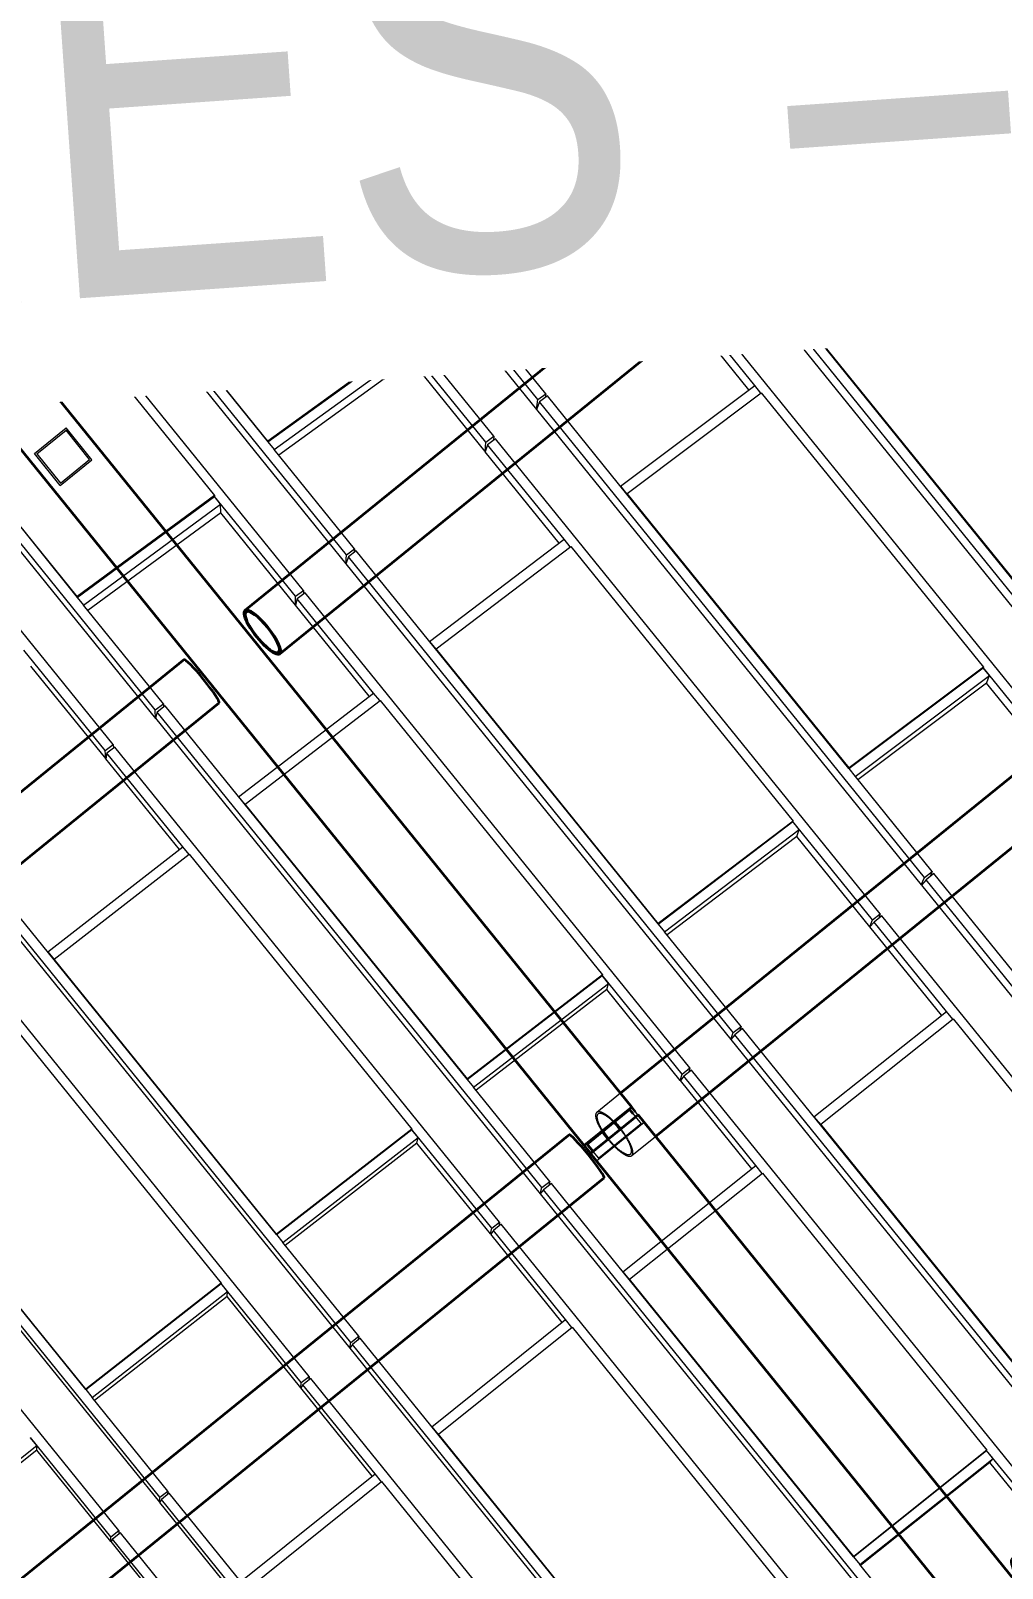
# Model space of a CAD drawing. Header units: millimetres. Extents: x 834681283 to 835686922, y 817551134 to 819407044.
# Drawn here: x 835578188 to 835582955, y 818167118 to 818174660 of the extents above; entities that cross this region are included whole.
import ezdxf

# ---------------------------------------------------------------- set-up
doc = ezdxf.new("R2010")
doc.units = ezdxf.units.MM
doc.header["$LTSCALE"] = 1200
doc.header["$MEASUREMENT"] = 0
for name, pattern in [('P01-MAGP-P-RF$0$P01_MS_01_N1-FloorPlan-PART2OFUPPERROOFSETTINGOUT$0$BH DASHED2', [3, 2, -1]), ('P01-MAGP-P-RF$0$P01_MS_01_N1-FloorPlan-PART2OFUPPERROOFSETTINGOUT$0$BH DASHED3', [2, 1, -1]), ('P01-MAGP-P-RF$0$PHANTOM', [2.5, 1.25, -0.25, 0.25, -0.25, 0.25, -0.25])]:
    doc.linetypes.add(name, pattern=pattern)
for name, color, linetype, lineweight in [('P01-MAAN-P-EVA$0$DW-TXT', 7, 'Continuous', 13), ('P01-MAGP-P-RF$0$MMH053__', 253, 'P01-MAGP-P-RF$0$PHANTOM', 40), ('P01-MAGP-P-RF$0$P01_MS_01_N1-FloorPlan-PART2OFUPPERROOFSETTINGOUT$0$S-BEAM', 253, 'Continuous', 35), ('P01-MAGP-P-RF$0$P01_MS_01_N1-FloorPlan-PART2OFUPPERROOFSETTINGOUT$0$S-BEAM-HIDN', 253, 'P01-MAGP-P-RF$0$P01_MS_01_N1-FloorPlan-PART2OFUPPERROOFSETTINGOUT$0$BH DASHED2', 18), ('P01-MAGP-P-RF$0$P01_MS_01_N1-FloorPlan-PART2OFUPPERROOFSETTINGOUT$0$S-COLS-HIDN', 253, 'P01-MAGP-P-RF$0$P01_MS_01_N1-FloorPlan-PART2OFUPPERROOFSETTINGOUT$0$BH DASHED3', 18), ('P01-MAGP-P-RF$0$ROOF MESH HALF TONE$0$A-GLAZ', 253, 'Continuous', 9), ('P01-MAGP-P-RF$0$ROOF MESH HALF TONE$0$A-MASS', 253, 'Continuous', 9)]:
    doc.layers.add(name, color=color, linetype=linetype, lineweight=lineweight)
doc.styles.add('P01-MAAN-P-EVA$0$ARIAL', font='arial.ttf', dxfattribs={"width": 0.8})

# ---------------------------------------------------------------- blocks, each defined once
blk = doc.blocks.new('P01-MAAN-P-EVA')
at = {"layer": 'P01-MAAN-P-EVA$0$DW-TXT', "insert": (835559946.3, 818184087.5), "char_height": 2000, "attachment_point": 1, "rotation": 3.99859, "style": 'P01-MAAN-P-EVA$0$ARIAL', "bg_fill": 3, "box_fill_scale": 1.25, "bg_fill_color": 256, "bg_fill_transparency": 0}
blk.add_mtext_dynamic_manual_height_columns('PROVIDED AGGREGATE LENGTH OF BUILDING FRONTAGES UPON THOROUGHFARES = 167.0m ', width=35991.508, gutter_width=10, heights=[0], dxfattribs=at)
blk = doc.blocks.new('P01-MAGP-P-RF$0$P01_MS_01_N1-FloorPlan-PART2OFUPPERROOFSETTINGOUT$0$Circular Hollow Sections - CHS273x10_PSB97-8451791-PART 2 OF  UPPER ROOF SETTING OUT')
at = {"layer": 'P01-MAGP-P-RF$0$P01_MS_01_N1-FloorPlan-PART2OFUPPERROOFSETTINGOUT$0$S-BEAM'}
for p, q in [((55570.4, 64153.5), (48592.8, 59267.8)), ((48749.4, 59044.1), (55727, 63929.9))]:
    blk.add_line(p, q, dxfattribs=at)
for centre, major_axis, start_param, end_param in [((55648.7, 64041.7), (-78.3, 111.8), 3.141593, 6.283185), ((48671.1, 59156), (-78.3, 111.8), 3.141593, 6.283185), ((48671.1, 59156), (-78.3, 111.8), 0, 3.141593), ((48671.1, 59156), (-72.6, 103.6), 0, 3.141593), ((48671.1, 59156), (-72.6, 103.6), 3.141593, 6.283185)]:
    blk.add_ellipse(centre, major_axis=major_axis, ratio=0.322845, start_param=start_param, end_param=end_param, dxfattribs=at)
blk = doc.blocks.new('P01-MAGP-P-RF$0$P01_MS_01_N1-FloorPlan-PART2OFUPPERROOFSETTINGOUT$0$Circular Hollow Sections - CHS273x10_PSB97-8467479-PART 2 OF  UPPER ROOF SETTING OUT')
at = {"layer": 'P01-MAGP-P-RF$0$P01_MS_01_N1-FloorPlan-PART2OFUPPERROOFSETTINGOUT$0$S-BEAM'}
for p, q in [((49966.6, 56567.4), (42881.7, 51606.5)), ((43038.3, 51382.9), (50123.2, 56343.8))]:
    blk.add_line(p, q, dxfattribs=at)
for centre, major_axis, start_param, end_param in [((50044.9, 56455.6), (-78.3, 111.8), 3.141593, 6.283185), ((42960, 51494.7), (-78.3, 111.8), 0, 3.141593), ((42960, 51494.7), (-78.3, 111.8), 3.141593, 6.283185), ((42960, 51494.7), (-72.6, 103.6), 0, 3.141593), ((42960, 51494.7), (-72.6, 103.6), 3.141593, 6.283185)]:
    blk.add_ellipse(centre, major_axis=major_axis, ratio=0.092107, start_param=start_param, end_param=end_param, dxfattribs=at)
blk = doc.blocks.new('P01-MAGP-P-RF$0$P01_MS_01_N1-FloorPlan-PART2OFUPPERROOFSETTINGOUT$0$Circular Hollow Sections - CHS273x10_PSB97-8461643-PART 2 OF  UPPER ROOF SETTING OUT')
at = {"layer": 'P01-MAGP-P-RF$0$P01_MS_01_N1-FloorPlan-PART2OFUPPERROOFSETTINGOUT$0$S-BEAM'}
for p, q in [((53777.3, 59235.7), (50280.2, 56787)), ((50436.8, 56563.3), (53933.9, 59012))]:
    blk.add_line(p, q, dxfattribs=at)
for centre, major_axis, start_param, end_param in [((53855.6, 59123.8), (-78.3, 111.8), 3.141593, 6.283185), ((50358.5, 56675.2), (-78.3, 111.8), 3.141593, 6.283185), ((50358.5, 56675.2), (-78.3, 111.8), 0, 3.141593), ((50358.5, 56675.2), (-72.6, 103.6), 0, 3.141593), ((50358.5, 56675.2), (-72.6, 103.6), 3.141593, 6.283185)]:
    blk.add_ellipse(centre, major_axis=major_axis, ratio=0.270126, start_param=start_param, end_param=end_param, dxfattribs=at)
blk = doc.blocks.new('P01-MAGP-P-RF$0$P01_MS_01_N1-FloorPlan-PART2OFUPPERROOFSETTINGOUT$0$Circular Hollow Sections - CHS273x10_PSB97-8451915-PART 2 OF  UPPER ROOF SETTING OUT')
at = {"layer": 'P01-MAGP-P-RF$0$P01_MS_01_N1-FloorPlan-PART2OFUPPERROOFSETTINGOUT$0$S-BEAM'}
for p, q in [((60749.7, 56812.1), (53712.3, 51884.5)), ((53868.9, 51660.8), (60906.3, 56588.5))]:
    blk.add_line(p, q, dxfattribs=at)
for centre, major_axis, start_param, end_param in [((60828, 56700.3), (-78.3, 111.8), 3.141593, 6.283185), ((53790.6, 51772.7), (-78.3, 111.8), 3.141593, 6.283185), ((53790.6, 51772.7), (-78.3, 111.8), 0, 3.141593), ((53790.6, 51772.7), (-72.6, 103.6), 0, 3.141593), ((53790.6, 51772.7), (-72.6, 103.6), 3.141593, 6.283185)]:
    blk.add_ellipse(centre, major_axis=major_axis, ratio=0.29003, start_param=start_param, end_param=end_param, dxfattribs=at)
blk = doc.blocks.new('P01-MAGP-P-RF$0$P01_MS_01_N1-FloorPlan-PART2OFUPPERROOFSETTINGOUT$0$Circular Hollow Sections - CHS273x16_PSB98-8468243-PART 2 OF  UPPER ROOF SETTING OUT')
at = {"layer": 'P01-MAGP-P-RF$0$P01_MS_01_N1-FloorPlan-PART2OFUPPERROOFSETTINGOUT$0$S-BEAM'}
for p, q in [((59025.6, 59248.3), (51953.9, 54296.6)), ((52110.5, 54073), (59044.3, 58928.1))]:
    blk.add_line(p, q, dxfattribs=at)
for centre, major_axis, start_param, end_param in [((59103.9, 59136.4), (-78.3, 111.8), 3.878364, 6.283185), ((51909.5, 54098.9), (-72.6, 103.6), 4.712389, 5.083174), ((51909.5, 54098.9), (-78.3, 111.8), 4.704272, 5.054542), ((51909.5, 54098.9), (-78.3, 111.8), 1.228643, 1.578913), ((51909.5, 54098.9), (-72.6, 103.6), 1.200012, 1.570796)]:
    blk.add_ellipse(centre, major_axis=major_axis, ratio=0.296099, start_param=start_param, end_param=end_param, dxfattribs=at)
at = {"layer": 'P01-MAGP-P-RF$0$P01_MS_01_N1-FloorPlan-PART2OFUPPERROOFSETTINGOUT$0$S-BEAM-HIDN'}
for p, q in [((59044.4, 58928.1), (59182.2, 59024.6)), ((51953.9, 54296.6), (51831.3, 54210.7)), ((51987.8, 53987.1), (52110.5, 54073))]:
    blk.add_line(p, q, dxfattribs=at)
for centre, major_axis, start_param, end_param in [((59103.9, 59136.4), (-78.3, 111.8), 3.141593, 3.878), ((51909.5, 54098.9), (-78.3, 111.8), 0, 1.228278), ((51909.5, 54098.9), (-72.6, 103.6), 0, 1.199618), ((51909.5, 54098.9), (-78.3, 111.8), 5.054907, 6.283185), ((51909.5, 54098.9), (-72.6, 103.6), 5.083568, 6.283185), ((51909.5, 54098.9), (-72.6, 103.6), 1.570796, 3.141593), ((51909.5, 54098.9), (-72.6, 103.6), 3.141593, 4.712389), ((51909.5, 54098.9), (-78.3, 111.8), 3.141593, 4.703908), ((51909.5, 54098.9), (-78.3, 111.8), 1.579278, 3.141593)]:
    blk.add_ellipse(centre, major_axis=major_axis, ratio=0.296099, start_param=start_param, end_param=end_param, dxfattribs=at)
blk = doc.blocks.new('P01-MAGP-P-RF$0$P01_MS_01_N1-FloorPlan-PART2OFUPPERROOFSETTINGOUT$0$Circular Hollow Sections - CHS273x10_PSB97-8450442-PART 2 OF  UPPER ROOF SETTING OUT')
at = {"layer": 'P01-MAGP-P-RF$0$P01_MS_01_N1-FloorPlan-PART2OFUPPERROOFSETTINGOUT$0$S-BEAM'}
for p, q in [((51688.3, 54110.6), (44778.1, 49272.1)), ((44760.5, 48926.4), (51844.9, 53887))]:
    blk.add_line(p, q, dxfattribs=at)
for centre, major_axis, start_param, end_param in [((51766.6, 53998.8), (-78.3, 111.8), 3.141593, 6.283185), ((44682.2, 49038.3), (-78.3, 111.8), 0.355997, 0.922909), ((44682.2, 49038.3), (-72.6, 103.6), 0.159001, 0.942478), ((44682.2, 49038.3), (-72.6, 103.6), 3.141593, 5.857089), ((44682.2, 49038.3), (-78.3, 111.8), 3.141593, 5.660887), ((44682.2, 49038.3), (-78.3, 111.8), 1.12501, 3.141593), ((44682.2, 49038.3), (-72.6, 103.6), 1.092535, 3.141593)]:
    blk.add_ellipse(centre, major_axis=major_axis, ratio=0.082496, start_param=start_param, end_param=end_param, dxfattribs=at)
at = {"layer": 'P01-MAGP-P-RF$0$P01_MS_01_N1-FloorPlan-PART2OFUPPERROOFSETTINGOUT$0$S-BEAM-HIDN'}
blk.add_line((44778.1, 49272), (44603.9, 49150.1), dxfattribs=at)
for major_axis, start_param, end_param in [((-78.3, 111.8), 0, 0.355632), ((-78.3, 111.8), 5.661251, 6.283185), ((-72.6, 103.6), 0, 0.158608), ((-72.6, 103.6), 5.857482, 6.283185), ((-78.3, 111.8), 0.923274, 1.124645), ((-72.6, 103.6), 0.942478, 1.092141)]:
    blk.add_ellipse((44682.2, 49038.3), major_axis=major_axis, ratio=0.082496, start_param=start_param, end_param=end_param, dxfattribs=at)
blk = doc.blocks.new('P01-MAGP-P-RF$0$P01_MS_01_N1-FloorPlan-PART2OFUPPERROOFSETTINGOUT$0$Circular Hollow Sections - CHS273x10_PSB97-8461644-PART 2 OF  UPPER ROOF SETTING OUT')
at = {"layer": 'P01-MAGP-P-RF$0$P01_MS_01_N1-FloorPlan-PART2OFUPPERROOFSETTINGOUT$0$S-BEAM'}
for p, q in [((57317.5, 61714.6), (53814.9, 59262)), ((53971.5, 59038.4), (57474.1, 61490.9))]:
    blk.add_line(p, q, dxfattribs=at)
for centre, major_axis, start_param, end_param in [((57395.8, 61602.8), (-78.3, 111.8), 3.141593, 6.283185), ((53893.2, 59150.2), (-78.3, 111.8), 0, 0.571199), ((53893.2, 59150.2), (-72.6, 103.6), 0, 0.563486), ((53893.2, 59150.2), (-78.3, 111.8), 3.141593, 6.283185), ((53893.2, 59150.2), (-72.6, 103.6), 3.141593, 6.283185), ((53893.2, 59150.2), (-72.6, 103.6), 2.578107, 3.141593), ((53893.2, 59150.2), (-78.3, 111.8), 2.570394, 3.141593)]:
    blk.add_ellipse(centre, major_axis=major_axis, ratio=0.347467, start_param=start_param, end_param=end_param, dxfattribs=at)
at = {"layer": 'P01-MAGP-P-RF$0$P01_MS_01_N1-FloorPlan-PART2OFUPPERROOFSETTINGOUT$0$S-BEAM-HIDN'}
for major_axis, start_param, end_param in [((-78.3, 111.8), 0.571199, 2.570394), ((-72.6, 103.6), 0.56388, 2.577713)]:
    blk.add_ellipse((53893.2, 59150.2), major_axis=major_axis, ratio=0.347467, start_param=start_param, end_param=end_param, dxfattribs=at)
blk = doc.blocks.new('P01-MAGP-P-RF$0$ROOF MESH HALF TONE')
at = {"layer": 'P01-MAGP-P-RF$0$ROOF MESH HALF TONE$0$A-GLAZ', "lineweight": 5}
for p, q in [((53765.2, 59104.7), (52044, 61565.5)), ((52028.2, 61511.9), (53748.8, 59052.1)), ((53525.6, 58931.1), (51805.3, 61386.3)), ((52775.6, 58411.6), (51054.5, 60871.4)), ((52424.8, 58996.7), (51095.8, 60896)), ((51041.3, 60821.2), (52762.5, 58361.5)), ((52156.7, 60807.1), (53128.5, 59420.1)), ((52542.3, 58242.7), (50822, 60698.3)), ((51453.3, 60385.1), (52424.8, 58996.7)), ((52425.9, 59001), (51454.4, 60389.4)), ((50055.3, 60130.1), (51776.5, 57670.8)), ((51786.2, 57718.5), (50065.1, 60177.8)), ((51170.6, 60121.6), (52143.1, 58733.4)), ((50155.7, 59471.6), (49796.7, 59984.1)), ((51558.5, 57554.2), (49838.2, 60009.8)), ((50129.4, 59455.2), (49790.6, 59938.8)), ((50465.6, 59689.8), (51437.9, 58300.5)), ((51438.8, 58304.6), (50466.4, 59693.9)), ((53806.4, 59128.7), (53439.2, 59653.7)), ((49478.1, 58994.8), (49117.4, 59510.2)), ((49069.6, 59439.4), (50790.8, 56980.1)), ((50797.1, 57025.2), (49075.9, 59484.5)), ((49450.6, 59034.6), (50156, 59471.7)), ((49478.7, 58998.6), (50184.1, 59435.8)), ((50182, 59434.5), (50156, 59471.7)), ((50184.1, 59435.8), (51157.3, 58046.5)), ((52424.5, 58996.6), (53127.2, 59415.6)), ((53128.5, 59420.1), (52425.9, 59001)), ((52452.3, 58956.9), (53154.9, 59376)), ((53127.2, 59415.7), (53127.4, 59415.8)), ((53154.9, 59376), (53127.2, 59415.6)), ((53128.5, 59420.1), (53127.4, 59415.8)), ((53484.3, 58906.5), (53127.4, 59415.8)), ((53142.1, 59325.9), (53154.9, 59376)), ((50574.2, 56865.4), (48854.1, 59321)), ((53142.1, 59325.9), (52473.5, 58927.1)), ((53471.3, 58856.1), (53142.1, 59325.9)), ((53748.8, 59052.1), (53765.2, 59104.7)), ((53773.1, 59093.9), (53749.2, 59053.3)), ((53765.2, 59104.7), (53806.4, 59128.7)), ((53813.4, 59119.3), (53773.1, 59093.9)), ((55493.6, 56634.3), (53773.1, 59093.9)), ((53806.4, 59128.7), (53801.1, 59111.6)), ((55158.2, 57196.8), (53813.4, 59119.3)), ((49450.6, 59034.6), (49478.2, 58995.1)), ((49478.7, 58998.6), (49478.2, 58994.7)), ((49478.2, 58994.7), (50451.2, 57604.5)), ((50451.7, 57608.3), (49478.7, 58998.6)), ((52424.5, 58996.6), (52452.3, 58956.9)), ((52425.9, 59001), (52424.8, 58996.7)), ((53749.1, 59053.1), (55469.6, 56593.5)), ((52816.9, 58436.2), (52452.5, 58957)), ((53471.3, 58856.1), (53484.3, 58906.5)), ((53484.3, 58906.5), (53525.6, 58931.1)), ((53533, 58918.7), (53492.6, 58892.8)), ((53525.6, 58931.1), (53520.3, 58910.6)), ((55253.9, 56463), (53533, 58918.7)), ((53492.6, 58892.8), (53471.7, 58854.3)), ((53804.8, 58379), (53471.7, 58854.3)), ((53837.8, 58400.1), (53492.6, 58892.8)), ((49808.3, 56332), (48086.9, 58791.4)), ((48084.6, 58748.5), (49805.6, 56289.6)), ((49197.2, 58749.6), (50171.1, 57359.3)), ((51437.7, 58300.4), (52142.1, 58729.2)), ((52143.1, 58733.4), (51438.8, 58304.6)), ((51465.5, 58260.7), (52169.8, 58689.5)), ((52142.1, 58729.2), (52142.3, 58729.3)), ((52169.8, 58689.5), (52142.1, 58729.2)), ((52143.1, 58733.4), (52142.3, 58729.3)), ((52500.8, 58217.5), (52142.3, 58729.3)), ((52160.4, 58641.9), (52169.8, 58689.5)), ((49589.7, 56176.4), (47869.7, 58631.7)), ((52160.4, 58641.9), (51486.2, 58231.5)), ((52491.2, 58169.6), (52160.4, 58641.9)), ((52762.5, 58361.5), (52775.6, 58411.6)), ((52783.9, 58400.4), (52762.9, 58362.1)), ((52775.6, 58411.6), (52816.9, 58436.2)), ((52824.4, 58426.2), (52783.9, 58400.4)), ((54504.6, 55941.2), (52783.9, 58400.4)), ((52816.9, 58436.2), (52812.3, 58418.5)), ((54171, 56501.7), (52824.4, 58426.2)), ((53150.2, 57961.1), (53838.1, 58400.3)), ((53865.5, 58361.3), (53838.1, 58400.3)), ((49465, 56912.1), (48491.2, 58303.4)), ((51437.7, 58300.4), (51465.5, 58260.7)), ((51438.8, 58304.6), (51437.9, 58300.5)), ((52762.9, 58362.1), (54483.5, 55902.9)), ((53180.1, 57923.7), (53868, 58362.9)), ((53868, 58362.9), (54861.5, 56945.1)), ((48491, 58299.8), (49464.8, 56908.4)), ((51827.6, 57743.7), (51465.7, 58260.8)), ((52500.8, 58217.5), (52542.3, 58242.7)), ((52549.9, 58230.3), (52509.2, 58204)), ((52542.3, 58242.7), (52538.3, 58222.8)), ((54270.7, 55774.3), (52549.9, 58230.3)), ((52491.2, 58169.6), (52500.8, 58217.5)), ((52509.2, 58204), (52491.6, 58168.1)), ((52823.5, 57694.4), (52491.6, 58168.1)), ((52853, 57713.4), (52509.2, 58204)), ((50451, 57604.3), (51156.5, 58042.5)), ((51157.3, 58046.5), (50451.7, 57608.3)), ((50478.8, 57564.6), (51184.3, 58002.8)), ((51184.3, 58002.8), (51156.5, 58042.5)), ((51156.6, 58042.5), (51156.7, 58042.7)), ((51157.3, 58046.5), (51156.7, 58042.7)), ((51517, 57528.4), (51156.7, 58042.7)), ((51178.4, 57957.8), (51184.3, 58002.8)), ((51178.4, 57957.8), (50499.2, 57535.9)), ((51510.9, 57483.1), (51178.4, 57957.8)), ((53150.2, 57961.1), (53178.5, 57920.7)), ((53180.1, 57923.7), (53178.3, 57920.4)), ((54172.9, 56504.7), (53180.1, 57923.7)), ((53178.3, 57920.4), (54171.2, 56501.5)), ((51776.5, 57670.8), (51786.2, 57718.5)), ((51794.7, 57706.9), (51776.9, 57671.2)), ((51786.2, 57718.5), (51827.6, 57743.7)), ((51835.3, 57733.2), (51794.7, 57706.9)), ((53515.4, 55248), (51794.7, 57706.9)), ((51827.6, 57743.7), (51824, 57725.9)), ((52190.2, 57226), (51835.3, 57733.2)), ((52162.1, 57266.7), (52853.3, 57713.6)), ((52880.6, 57674.5), (52853.3, 57713.6)), ((51776.9, 57671.2), (53497.6, 55212.3)), ((52191.8, 57229.1), (52882.9, 57675.9)), ((52882.9, 57675.9), (53876.8, 56257.3)), ((50451, 57604.3), (50478.8, 57564.6)), ((50451.7, 57608.3), (50451.2, 57604.5)), ((50838.6, 57051), (50479, 57564.7)), ((51517, 57528.4), (51558.5, 57554.2)), ((51558.5, 57554.2), (51555.9, 57534.8)), ((51510.9, 57483.1), (51517, 57528.4)), ((51525.5, 57514.9), (51511.3, 57481.7)), ((51842.1, 57009.6), (51511.3, 57481.7)), ((51566.3, 57541.7), (51525.5, 57514.9)), ((51867.8, 57026.4), (51525.5, 57514.9)), ((53287, 55085.4), (51566.3, 57541.7)), ((49464.5, 56908.3), (50170.6, 57355.5)), ((50171.1, 57359.3), (49465, 56912.1)), ((50170.6, 57355.6), (50170.8, 57355.7)), ((50198.4, 57315.8), (50170.6, 57355.5)), ((50171.1, 57359.3), (50170.8, 57355.7)), ((50532.7, 56839.2), (50170.8, 57355.7)), ((49492.3, 56868.5), (50198.4, 57315.8)), ((50196, 57273.5), (49512.4, 56840.4)), ((50196, 57273.5), (50198.4, 57315.8)), ((50530.1, 56796.5), (50196, 57273.5)), ((52162.1, 57266.7), (52190.4, 57226.3)), ((52191.8, 57229.1), (52190.3, 57226)), ((52190.3, 57226), (53183.7, 55806.4)), ((53183.5, 55806.6), (52190.4, 57225.8)), ((53185.2, 55809.5), (52191.8, 57229.1)), ((50790.8, 56980.1), (50797.1, 57025.2)), ((50797.1, 57025.2), (50838.6, 57051)), ((50846.2, 57040.2), (50805.4, 57013.5)), ((50838.6, 57051), (50836.2, 57033.6)), ((52196, 55111.7), (50846.2, 57040.2)), ((51174, 56572.3), (51868, 57026.5)), ((51895.4, 56987.4), (51868, 57026.5)), ((50805.4, 57013.5), (50791, 56980.5)), ((50791, 56980.5), (52511.8, 54521.8)), ((52526.2, 54554.8), (50805.4, 57013.5)), ((51203.4, 56534.5), (51897.4, 56988.6)), ((51897.4, 56988.6), (52891.7, 55569.3)), ((49464.5, 56908.3), (49492.3, 56868.5)), ((49465, 56912.1), (49464.8, 56908.4)), ((49849.8, 56358.3), (49492.6, 56868.7)), ((50530.1, 56796.5), (50532.7, 56839.2)), ((50541.3, 56825.5), (50530.7, 56795.2)), ((50860.4, 56324.6), (50530.7, 56795.2)), ((50532.7, 56839.2), (50574.2, 56865.4)), ((50582.3, 56852.6), (50541.3, 56825.5)), ((50882.1, 56339), (50541.3, 56825.5)), ((50574.2, 56865.4), (50573.1, 56846.6)), ((52302.9, 54396.3), (50582.3, 56852.6)), ((49548.1, 56149.6), (49184.8, 56668.3)), ((49548.9, 56109.7), (49213.6, 56588.3)), ((51174, 56572.3), (51202.3, 56531.9)), ((51203.4, 56534.5), (51202.2, 56531.6)), ((51202.2, 56531.6), (52196.1, 55111.5)), ((52197.3, 55114.3), (51203.4, 56534.5)), ((49808.3, 56332), (49849.8, 56358.3)), ((49857.2, 56347.4), (49816.3, 56320.2)), ((49849.8, 56358.3), (49848.7, 56341.7)), ((51208.5, 54416.9), (49857.2, 56347.4)), ((50186.1, 55878.1), (50882.3, 56339.1)), ((50909.8, 56299.9), (50882.3, 56339.1)), ((49805.6, 56289.6), (49808.3, 56332)), ((49816.3, 56320.2), (49805.6, 56290.3)), ((49805.6, 56290.1), (51526.4, 53831.6)), ((51537.1, 53861.7), (49816.3, 56320.2)), ((50215.2, 55839.9), (50911.4, 56301)), ((50911.4, 56301), (51906.1, 54881.1)), ((53183.4, 55806.3), (53875, 56254.1)), ((53876.8, 56257.3), (53185.2, 55809.5)), ((53211.8, 55765.7), (53903.4, 56213.6)), ((54230, 55748), (53874.3, 56255.7)), ((53903.4, 56213.6), (53875, 56254.1)), ((53875.1, 56254.1), (53875.3, 56254.3)), ((53876.8, 56257.3), (53875.3, 56254.3)), ((53886, 56177.9), (53903.4, 56213.6)), ((49548.1, 56149.6), (49589.7, 56176.4)), ((49548.9, 56109.7), (49548.1, 56149.6)), ((49556.8, 56135.8), (49549.7, 56108.2)), ((49597.8, 56163.3), (49556.8, 56135.8)), ((49896.2, 55651.2), (49556.8, 56135.8)), ((49589.7, 56176.4), (49590, 56158.1)), ((51318.4, 53706.9), (49597.8, 56163.3)), ((53886, 56177.9), (53223.8, 55749.1)), ((54212.4, 55712.1), (53886, 56177.9)), ((49878.2, 55639.2), (49549.7, 56108.2)), ((50186.1, 55878.1), (50214.4, 55837.6)), ((50215.2, 55839.9), (50214.3, 55837.3)), ((50214.3, 55837.3), (51208.6, 54416.7)), ((51209.5, 54419.3), (50215.2, 55839.9)), ((53183.4, 55806.3), (53211.8, 55765.7)), ((53185.2, 55809.5), (53183.7, 55806.4)), ((53556, 55274.3), (53212, 55765.9)), ((48820.8, 55599.7), (50541.4, 53141.6)), ((50548.7, 53168.9), (48827.8, 55627.4)), ((50221.5, 53722.5), (48868.8, 55654.9)), ((49198.6, 55184.3), (49896.5, 55651.3)), ((49227.4, 55145.9), (49925.3, 55612.9)), ((49924, 55612.1), (49896.5, 55651.3)), ((49925.3, 55612.9), (50920.2, 54192.4)), ((52195.9, 55111.3), (52890.2, 55566.3)), ((52891.7, 55569.3), (52197.3, 55114.3)), ((52224.3, 55070.8), (52918.6, 55525.8)), ((53246.2, 55058.7), (52889.5, 55567.9)), ((52890.2, 55566.4), (52890.4, 55566.5)), ((52918.6, 55525.8), (52890.2, 55566.3)), ((52891.7, 55569.3), (52890.4, 55566.5)), ((52904.6, 55492.9), (52918.6, 55525.8)), ((50333.7, 53017.3), (48613.2, 55473.7)), ((52904.6, 55492.9), (52235.9, 55054.7)), ((53232, 55025.5), (52904.6, 55492.9)), ((53497.6, 55212.3), (53515.4, 55248)), ((53522.9, 55236.5), (53498, 55212)), ((53498, 55212), (55200.6, 52779.4)), ((53515.4, 55248), (53556, 55274.3)), ((53562.9, 55263.9), (53522.9, 55236.5)), ((55225.4, 52804), (53522.9, 55236.5)), ((53556, 55274.3), (53544.6, 55251.4)), ((54912.6, 53335.4), (53562.9, 55263.9)), ((49198.6, 55184.3), (49226.9, 55143.9)), ((49227.4, 55145.9), (49226.8, 55143.5)), ((49226.8, 55143.5), (50221.6, 53722.4)), ((50222.2, 53724.7), (49227.4, 55145.9)), ((52195.9, 55111.3), (52224.3, 55070.8)), ((52197.3, 55114.3), (52196.1, 55111.5)), ((52567, 54581.5), (52224.5, 55070.9)), ((53232, 55025.5), (53246.2, 55058.7)), ((53246.2, 55058.7), (53287, 55085.4)), ((53293.8, 55074.5), (53253.5, 55046.9)), ((53287, 55085.4), (53277.6, 55063.4)), ((54996.9, 52643), (53293.8, 55074.5)), ((53253.5, 55046.9), (53232.2, 55024.9)), ((53552.3, 54567.9), (53232.2, 55024.9)), ((53577.1, 54584.9), (53253.5, 55046.9)), ((47836.5, 54909.8), (49557, 52452.1)), ((49561.1, 52476.8), (47840.2, 54935.3)), ((49235.2, 53029), (47881.3, 54963)), ((48939.1, 54924.6), (49934.4, 53503.5)), ((51208.4, 54416.5), (51904.9, 54878.3)), ((51906.1, 54881.1), (51209.5, 54419.3)), ((51236.8, 54375.9), (51933.3, 54837.7)), ((52261.9, 54369.2), (51904.2, 54879.8)), ((51933.3, 54837.7), (51904.9, 54878.3)), ((51905, 54878.3), (51905.2, 54878.5)), ((51906.1, 54881.1), (51905.2, 54878.5)), ((51922.9, 54807.7), (51933.3, 54837.7)), ((49348.9, 52327.5), (47628.5, 54784)), ((51922.9, 54807.7), (51249.1, 54361)), ((52251.3, 54338.8), (51922.9, 54807.7)), ((52511.8, 54521.8), (52526.2, 54554.8)), ((52533.6, 54543.4), (52512.2, 54521.5)), ((52526.2, 54554.8), (52567, 54581.5)), ((52573.9, 54571), (52533.6, 54543.4)), ((54236.3, 52110.9), (52533.6, 54543.4)), ((52567, 54581.5), (52557.5, 54559.8)), ((53924.2, 52641.9), (52573.9, 54571)), ((52893.1, 54115.3), (53577.3, 54585)), ((52923.5, 54076.1), (53607.6, 54545.8)), ((53605.7, 54544.5), (53577.3, 54585)), ((53607.6, 54545.8), (54610.7, 53113.8)), ((52512.2, 54521.5), (54214.8, 52089.1)), ((48240.1, 54450.4), (49235.3, 53028.8)), ((49235.6, 53030.9), (48240.4, 54452.6)), ((51208.4, 54416.5), (51236.8, 54375.9)), ((51209.5, 54419.3), (51208.6, 54416.7)), ((52261.9, 54369.2), (52302.9, 54396.3)), ((52309.8, 54385.3), (52269.3, 54357.4)), ((52302.9, 54396.3), (52295.7, 54375.6)), ((54012.8, 51953.7), (52309.8, 54385.3)), ((51578.1, 53888.8), (51237, 54376.1)), ((52251.3, 54338.8), (52261.9, 54369.2)), ((52269.3, 54357.4), (52251.6, 54338.3)), ((52571.4, 53881.6), (52251.6, 54338.3)), ((52592.4, 53896.1), (52269.3, 54357.4)), ((50221.4, 53722.2), (50919.4, 54189.9)), ((50221.6, 53722.4), (50919.6, 54190.1)), ((50920.2, 54192.4), (50222.2, 53724.7)), ((51277.3, 53679.4), (50918.7, 54191.4)), ((50947.8, 54149.3), (50919.4, 54189.9)), ((50920.2, 54192.4), (50919.6, 54190.1)), ((50249.8, 53681.6), (50947.8, 54149.3)), ((50940.9, 54122.1), (50260.8, 53666.3)), ((50940.9, 54122.1), (50947.8, 54149.3)), ((51270.2, 53651.8), (50940.9, 54122.1)), ((52893.1, 54115.3), (52921.8, 54074.4)), ((52923.5, 54076.1), (52921.6, 54074.2)), ((52921.6, 54074.2), (53924.3, 52641.8)), ((53926.2, 52643.6), (52923.5, 54076.1)), ((51526.4, 53831.6), (51537.1, 53861.7)), ((51544.5, 53850.4), (51526.6, 53831.3)), ((51537.1, 53861.7), (51578.1, 53888.8)), ((51584.9, 53878.3), (51544.5, 53850.4)), ((53247.2, 51418), (51544.5, 53850.4)), ((51578.1, 53888.8), (51570.9, 53868.6)), ((52935.9, 51948.4), (51584.9, 53878.3)), ((51904.6, 53422), (52592.6, 53896.2)), ((51934.6, 53382.6), (52622.6, 53856.8)), ((52620.9, 53855.6), (52592.6, 53896.2)), ((52622.6, 53856.8), (53625.7, 52424.5)), ((51526.6, 53831.3), (53229.4, 51399)), ((50221.4, 53722.2), (50249.8, 53681.6)), ((50222.2, 53724.7), (50221.6, 53722.4)), ((51277.3, 53679.4), (51318.4, 53706.9)), ((51318.4, 53706.9), (51313.4, 53687.7)), ((50589.7, 53196.4), (50250, 53681.8)), ((51270.2, 53651.8), (51277.3, 53679.4)), ((51284.7, 53667.8), (51270.5, 53651.3)), ((51590.1, 53195), (51270.5, 53651.3)), ((51325.3, 53695.9), (51284.7, 53667.8)), ((51607.4, 53207), (51284.7, 53667.8)), ((53028.4, 51264.1), (51325.3, 53695.9)), ((49235.1, 53028.6), (49933.8, 53501.2)), ((49235.3, 53028.8), (49934.1, 53501.4)), ((49934.4, 53503.5), (49235.6, 53030.9)), ((50292.6, 52989.5), (49933.2, 53502.7)), ((49962.3, 53460.6), (49933.8, 53501.2)), ((49934.4, 53503.5), (49934.1, 53501.4)), ((49263.5, 52988), (49962.3, 53460.6)), ((49958.5, 53435.9), (49274.2, 52973.1)), ((49958.5, 53435.9), (49962.3, 53460.6)), ((50288.6, 52964.5), (49958.5, 53435.9)), ((51904.6, 53422), (51933.2, 53381.1)), ((51934.6, 53382.6), (51933.1, 53380.9)), ((51933.1, 53380.9), (52935.9, 51948.4)), ((52937.4, 51950), (51934.6, 53382.6)), ((50548.7, 53168.9), (50589.7, 53196.4)), ((50596.5, 53185.9), (50555.8, 53157.8)), ((50589.7, 53196.4), (50584.8, 53177.8)), ((51947.9, 51255.6), (50596.5, 53185.9)), ((50916.5, 52729.1), (51607.5, 53207.1)), ((51635.9, 53166.5), (51607.5, 53207.1)), ((50541.4, 53141.6), (50548.7, 53168.9)), ((50555.8, 53157.8), (50541.6, 53141.5)), ((50541.6, 53141.5), (52244.4, 50709.2)), ((52258.6, 50725.5), (50555.8, 53157.8)), ((50946.2, 52689.5), (51637.3, 53167.4)), ((51637.3, 53167.4), (52640.4, 51735.1)), ((49235.1, 53028.6), (49263.5, 52988)), ((49235.6, 53030.9), (49235.3, 53028.8)), ((49602.2, 52504.6), (49263.7, 52988.2)), ((50288.6, 52964.5), (50292.6, 52989.5)), ((50299.9, 52978), (50288.9, 52964)), ((50608.3, 52508), (50288.9, 52964)), ((50292.6, 52989.5), (50333.7, 53017.3)), ((50340.7, 53006.3), (50299.9, 52978)), ((50622.2, 52517.6), (50299.9, 52978)), ((50333.7, 53017.3), (50330.9, 52999.5)), ((52043.6, 50574.5), (50340.7, 53006.3)), ((49307.8, 52299.5), (48947.7, 52813.7)), ((48976.8, 52771.7), (48948.3, 52812.3)), ((48277.8, 52295.1), (48976.8, 52771.7)), ((48975.8, 52749.3), (48288.3, 52280.6)), ((48975.8, 52749.3), (48976.8, 52771.7)), ((49306.7, 52276.9), (48975.8, 52749.4)), ((50916.5, 52729.1), (50945.1, 52688.2)), ((50946.2, 52689.5), (50945, 52688.1)), ((50945, 52688.1), (51947.9, 51255.5)), ((51949.2, 51256.9), (50946.2, 52689.5)), ((49561.1, 52476.8), (49602.2, 52504.6)), ((49608.9, 52494.1), (49568.1, 52465.8)), ((49602.2, 52504.6), (49599.4, 52487.5)), ((50960.6, 50563.4), (49608.9, 52494.1)), ((49929.1, 52036.9), (50622.4, 52517.7)), ((50650.8, 52477.2), (50622.4, 52517.7)), ((49557, 52452.1), (49561.1, 52476.8)), ((49568.1, 52465.8), (49557.1, 52452)), ((49557.1, 52452), (51259.9, 50019.8)), ((51270.9, 50033.6), (49568.1, 52465.8)), ((49958.6, 51997.1), (50651.8, 52477.9)), ((50651.8, 52477.9), (51655, 51045.4)), ((52935.8, 51948.3), (53624, 52422.8)), ((52935.9, 51948.4), (53624.2, 52422.9)), ((53625.7, 52424.5), (52937.4, 51950)), ((53972.4, 51925.8), (53623.9, 52423.3)), ((53652.7, 52381.9), (53624, 52422.8)), ((53625.7, 52424.5), (53624.2, 52422.9)), ((52964.4, 51907.4), (53652.7, 52381.9)), ((53635.1, 52362.9), (52967.8, 51902.9)), ((53635.1, 52362.9), (53652.7, 52381.9)), ((53954.7, 51906.6), (53635.1, 52362.9)), ((49306.7, 52276.9), (49307.8, 52299.5)), ((49315, 52288.1), (49306.9, 52276.5)), ((49626.1, 51820.6), (49306.9, 52276.5)), ((49307.8, 52299.5), (49348.9, 52327.5)), ((49355.9, 52316.5), (49315, 52288.1)), ((49637.1, 51828.2), (49315, 52288.1)), ((49348.9, 52327.5), (49348.1, 52311.1)), ((51058.8, 49884.7), (49355.9, 52316.5)), ((52935.8, 51948.3), (52964.4, 51907.4)), ((52937.4, 51950), (52935.9, 51948.4)), ((53287.7, 51445.9), (52964.6, 51907.5))]:
    blk.add_line(p, q, dxfattribs=at)
at = {"layer": 'P01-MAGP-P-RF$0$ROOF MESH HALF TONE$0$A-MASS', "lineweight": 5}
for points, knots in [([(26562.4, 74606.9), (26761.6, 74322.5), (27146.8, 73772.4), (27692.3, 72993.3), (28212.8, 72249.9), (28631.9, 71651.3), (28962.1, 71179.8), (29208.1, 70828.5), (29453.3, 70478.3), (29657.8, 70186.2), (29821.5, 69952.4), (29985.3, 69718.5), (30190.2, 69425.9), (30436.3, 69074.4), (30682.7, 68722.5), (30929.4, 68370.1), (31135.3, 68076.1), (31300.2, 67840.6), (31423.9, 67663.9), (31547.8, 67487), (31671.8, 67310), (31795.8, 67132.8), (31961.4, 66896.4), (32251.5, 66482.1), (32583.9, 66007.3), (32917.4, 65531), (33168.1, 65173), (33419.4, 64814.1), (33671.2, 64454.5), (33923.7, 64093.9), (34261.1, 63612), (34684.6, 63007.2), (35195.7, 62277.2), (35709.9, 61542.9), (36227.4, 60803.8), (36922.1, 59811.8), (37624.1, 58809.1), (38334.4, 57794.7), (39050.5, 56772), (39956.9, 55477.6), (40879.8, 54159.6), (41628.8, 53089.9), (42196.1, 52279.7), (42769, 51461.4), (43346.6, 50636.6), (43927.9, 49806.4), (44511.9, 48972.4), (45097.7, 48135.7), (45684.5, 47297.8), (46271.1, 46459.9), (46856.8, 45623.5), (47441.5, 44788.5), (48219.3, 43677.6), (49188.3, 42293.7), (50151.9, 40917.6), (50919, 39822), (51683.6, 38730.1), (52634.7, 37371.8), (53768.6, 35752.4), (54707.5, 34411.5), (55455.1, 33343.8), (56014, 32545.6), (56571.2, 31749.9), (57126.6, 30956.6), (57680.4, 30165.8), (58140.4, 29508.9), (58507.6, 28984.5), (58736.7, 28657.3), (58919.8, 28395.8), (59057, 28199.8), (59194.1, 28004), (59331.1, 27808.3), (59468, 27612.8), (59650.5, 27352.3), (59878.2, 27027), (60151.1, 26637.3), (60514.4, 26118.4), (60967.6, 25471.3), (61509.7, 24697), (62050.3, 23925), (62589.3, 23155.2), (63126.7, 22387.7), (63662.6, 21622.4), (64196.9, 20859.3), (64729.7, 20098.3), (65261.1, 19339.5), (65702.6, 18708.9), (66055.1, 18205.5), (66319.1, 17828.4), (66582.8, 17451.9), (66846.1, 17075.9), (67109.2, 16700.1), (67459.9, 16199.2), (67898.8, 15572.4), (68427.7, 14817.1), (68960.2, 14056.5), (69498, 13288.5), (70223.9, 12251.9), (71151.7, 10926.9), (71923.6, 9824.4), (72319, 9259.7)], [0, 0, 0, 0, 0.011905, 0.02381, 0.035714, 0.047619, 0.053571, 0.059524, 0.065476, 0.071429, 0.074405, 0.077381, 0.083333, 0.089286, 0.095238, 0.10119, 0.107143, 0.110119, 0.113095, 0.116071, 0.119048, 0.122024, 0.125, 0.130952, 0.142857, 0.14881, 0.154762, 0.160714, 0.166667, 0.172619, 0.178571, 0.190476, 0.202381, 0.214286, 0.22619, 0.238095, 0.261905, 0.27381, 0.285714, 0.309524, 0.333333, 0.345238, 0.357143, 0.369048, 0.380952, 0.392857, 0.404762, 0.416667, 0.428571, 0.440476, 0.452381, 0.464286, 0.47619, 0.5, 0.52381, 0.535714, 0.547619, 0.571429, 0.595238, 0.619048, 0.630952, 0.642857, 0.654762, 0.666667, 0.678571, 0.690476, 0.696429, 0.702381, 0.705357, 0.708333, 0.71131, 0.714286, 0.717262, 0.720238, 0.72619, 0.732143, 0.738095, 0.75, 0.761905, 0.77381, 0.785714, 0.797619, 0.809524, 0.821429, 0.833333, 0.845238, 0.857143, 0.863095, 0.869048, 0.875, 0.880952, 0.886905, 0.892857, 0.904762, 0.916667, 0.928571, 0.940476, 0.952381, 0.97619, 1, 1, 1, 1]), ([(72319, 9259.7), (72269.6, 9330.3), (72171, 9471), (71975.1, 9750.9), (71635.1, 10236.5), (71157.2, 10918.9), (70595, 11721.9), (70042.4, 12511), (69498, 13288.5), (68960.2, 14056.5), (68427.7, 14817.1), (67898.8, 15572.4), (67459.9, 16199.2), (67109.2, 16700.1), (66846.1, 17075.9), (66582.8, 17451.9), (66319.1, 17828.4), (66055.1, 18205.5), (65790.7, 18583), (65526, 18961.1), (65172.5, 19465.9), (64818.3, 19971.8), (64463.3, 20478.8), (64196.7, 20859.5), (63929.7, 21240.8), (63662.4, 21622.7), (63394.6, 22005.1), (63171.2, 22324.2), (62992.2, 22579.7), (62857.9, 22771.5), (62723.5, 22963.5), (62589, 23155.6), (62454.4, 23347.8), (62274.8, 23604.3), (61960.2, 24053.6), (61329.5, 24954.3), (60424.6, 26246.7), (59332.2, 27806.7), (58416.4, 29114.7), (57772.4, 30034.5), (57403.5, 30561.2), (57126.4, 30957), (56848.9, 31353.3), (56571, 31750.2), (56292.6, 32147.8), (55920.9, 32678.7), (55268.8, 33609.9), (54332.9, 34946.6), (53391, 36291.7), (52633.8, 37373.1), (52064.1, 38186.7), (51492.5, 39003), (50919, 39822), (50343.7, 40643.7), (49766.5, 41468), (49187.5, 42294.9), (48606.9, 43124), (48024.9, 43955.3), (47441.5, 44788.5), (46856.8, 45623.5), (46271.1, 46459.9), (45684.5, 47297.8), (45097.7, 48135.7), (44511.9, 48972.4), (43927.9, 49806.4), (43346.6, 50636.6), (42769, 51461.4), (42196.1, 52279.7), (41628.8, 53089.9), (41067, 53892.1), (40510.6, 54686.8), (39959.4, 55474), (39231, 56514.3), (38332.3, 57797.8), (37448, 59060.7), (36748.4, 60059.8), (36227.4, 60803.8), (35709.9, 61542.9), (35002.9, 62552.6), (34291.9, 63568), (33576.3, 64590), (33042.4, 65352.5), (32511, 66111.5), (31981.8, 66867.2), (31454.6, 67620.1), (31016.8, 68245.4), (30667.3, 68744.5), (30405.5, 69118.4), (30144.1, 69491.8), (29882.9, 69864.7), (29665.5, 70175.2), (29491.7, 70423.5), (29361.4, 70609.6), (29231, 70795.8), (29057, 71044.3), (28838.6, 71356.2), (28574.2, 71733.8), (28217, 72243.9), (27759.1, 72897.9), (27182.4, 73721.5), (26774, 74304.7), (26562.4, 74606.9)], [0, 0, 0, 0, 0.002976, 0.005952, 0.011905, 0.02381, 0.035714, 0.047619, 0.059524, 0.071429, 0.083333, 0.095238, 0.107143, 0.113095, 0.119048, 0.125, 0.130952, 0.136905, 0.142857, 0.14881, 0.154762, 0.166667, 0.172619, 0.178571, 0.184524, 0.190476, 0.196429, 0.202381, 0.205357, 0.208333, 0.21131, 0.214286, 0.217262, 0.220238, 0.22619, 0.238095, 0.261905, 0.285714, 0.309524, 0.321429, 0.327381, 0.333333, 0.339286, 0.345238, 0.35119, 0.357143, 0.369048, 0.392857, 0.416667, 0.428571, 0.440476, 0.452381, 0.464286, 0.47619, 0.488095, 0.5, 0.511905, 0.52381, 0.535714, 0.547619, 0.559524, 0.571429, 0.583333, 0.595238, 0.607143, 0.619048, 0.630952, 0.642857, 0.654762, 0.666667, 0.678571, 0.690476, 0.702381, 0.72619, 0.75, 0.761905, 0.77381, 0.785714, 0.797619, 0.822917, 0.835565, 0.848214, 0.860863, 0.873512, 0.886161, 0.89881, 0.905134, 0.911458, 0.917783, 0.924107, 0.930432, 0.933594, 0.936756, 0.939918, 0.94308, 0.949405, 0.955729, 0.962054, 0.974702, 0.987351, 1, 1, 1, 1])]:
    blk.add_open_spline(points, degree=3, knots=knots, dxfattribs=at)
blk = doc.blocks.new('P01-MAGP-P-RF')
at = {"layer": 'P01-MAGP-P-RF$0$P01_MS_01_N1-FloorPlan-PART2OFUPPERROOFSETTINGOUT$0$S-BEAM'}
for p, q in [((835275156.9, 818148639.3), (835271381.7, 818153301.5)), ((835274923.8, 818148450.5), (835271148.5, 818153112.7)), ((835275156.9, 818148639.3), (835274923.8, 818148450.5)), ((835274938.1, 818148458.2), (835275146.4, 818148626.8)), ((835275146.4, 818148626.8), (835275162.4, 818148607.1)), ((835275175.4, 818148616.4), (835275156.9, 818148639.3)), ((835274955, 818148411.9), (835275188.1, 818148600.7)), ((835278943.8, 818143962.7), (835275188.1, 818148600.7)), ((835274966.7, 818148422.9), (835275039.9, 818148482.2)), ((835274954.2, 818148412.9), (835274923.8, 818148450.5)), ((835274966.7, 818148422.9), (835274938.1, 818148458.2)), ((835274955, 818148411.9), (835274954.2, 818148412.9)), ((835278710.7, 818143773.9), (835274955, 818148411.9)), ((835274967.4, 818148422), (835274966.7, 818148422.9))]:
    blk.add_line(p, q, dxfattribs=at)
at = {"layer": 'P01-MAGP-P-RF$0$P01_MS_01_N1-FloorPlan-PART2OFUPPERROOFSETTINGOUT$0$S-BEAM-HIDN'}
for p, q in [((835274984.2, 818148375.8), (835275217.4, 818148564.6)), ((835275203, 818148556.9), (835274994.7, 818148388.3)), ((835275040, 818148482.3), (835275174.9, 818148591.6)), ((835275162.4, 818148607.1), (835275174.9, 818148591.6)), ((835275187.4, 818148601.7), (835275174.9, 818148591.6)), ((835275174.9, 818148591.6), (835275175.7, 818148590.7)), ((835275187.4, 818148601.7), (835275175.4, 818148616.4)), ((835275175.7, 818148590.7), (835275203, 818148556.9)), ((835275188.1, 818148600.7), (835275187.4, 818148601.7)), ((835274966.6, 818148423), (835274954.2, 818148412.9)), ((835274994.7, 818148388.3), (835274967.4, 818148422))]:
    blk.add_line(p, q, dxfattribs=at)
at = {"layer": 'P01-MAGP-P-RF$0$P01_MS_01_N1-FloorPlan-PART2OFUPPERROOFSETTINGOUT$0$S-COLS-HIDN'}
for p, q in [((835272226.8, 818151844.7), (835272382.2, 818151970.5)), ((835272238, 818151843.5), (835272381, 818151959.3)), ((835272496.8, 818151816.3), (835272381, 818151959.3)), ((835272508.1, 818151815.1), (835272382.2, 818151970.5)), ((835272352.6, 818151689.2), (835272226.8, 818151844.7)), ((835272238, 818151843.5), (835272353.8, 818151700.5)), ((835272352.6, 818151689.2), (835272508.1, 818151815.1)), ((835272353.8, 818151700.5), (835272496.8, 818151816.3))]:
    blk.add_line(p, q, dxfattribs=at)
at = {"layer": 'P01-MAGP-P-RF$0$MMH053__', "rotation": 3.998948738169357}
blk.add_blockref('P01-MAGP-P-RF$0$ROOF MESH HALF TONE', (835227060.7, 818090920.1), dxfattribs=at)
at = {"layer": 'P01-MAGP-P-RF$0$P01_MS_01_N1-FloorPlan-PART2OFUPPERROOFSETTINGOUT$0$S-BEAM', "rotation": 3.998948738169357}
for name in ['P01-MAGP-P-RF$0$P01_MS_01_N1-FloorPlan-PART2OFUPPERROOFSETTINGOUT$0$Circular Hollow Sections - CHS273x10_PSB97-8451791-PART 2 OF  UPPER ROOF SETTING OUT', 'P01-MAGP-P-RF$0$P01_MS_01_N1-FloorPlan-PART2OFUPPERROOFSETTINGOUT$0$Circular Hollow Sections - CHS273x10_PSB97-8461643-PART 2 OF  UPPER ROOF SETTING OUT', 'P01-MAGP-P-RF$0$P01_MS_01_N1-FloorPlan-PART2OFUPPERROOFSETTINGOUT$0$Circular Hollow Sections - CHS273x10_PSB97-8451915-PART 2 OF  UPPER ROOF SETTING OUT', 'P01-MAGP-P-RF$0$P01_MS_01_N1-FloorPlan-PART2OFUPPERROOFSETTINGOUT$0$Circular Hollow Sections - CHS273x10_PSB97-8467479-PART 2 OF  UPPER ROOF SETTING OUT']:
    blk.add_blockref(name, (835227060.7, 818090920.1), dxfattribs=at)
at = {"layer": 'P01-MAGP-P-RF$0$P01_MS_01_N1-FloorPlan-PART2OFUPPERROOFSETTINGOUT$0$S-BEAM', "linetype": 'P01-MAGP-P-RF$0$P01_MS_01_N1-FloorPlan-PART2OFUPPERROOFSETTINGOUT$0$BH DASHED2', "lineweight": 18, "rotation": 3.998948738169357}
for name in ['P01-MAGP-P-RF$0$P01_MS_01_N1-FloorPlan-PART2OFUPPERROOFSETTINGOUT$0$Circular Hollow Sections - CHS273x10_PSB97-8461644-PART 2 OF  UPPER ROOF SETTING OUT', 'P01-MAGP-P-RF$0$P01_MS_01_N1-FloorPlan-PART2OFUPPERROOFSETTINGOUT$0$Circular Hollow Sections - CHS273x16_PSB98-8468243-PART 2 OF  UPPER ROOF SETTING OUT', 'P01-MAGP-P-RF$0$P01_MS_01_N1-FloorPlan-PART2OFUPPERROOFSETTINGOUT$0$Circular Hollow Sections - CHS273x10_PSB97-8450442-PART 2 OF  UPPER ROOF SETTING OUT']:
    blk.add_blockref(name, (835227060.7, 818090920.1), dxfattribs=at)

msp = doc.modelspace()

# ---------------------------------------------------------------- block references
msp.add_blockref('P01-MAGP-P-RF', (305980.4, 20741.3))

# ---------------------------------------------------------------- next in the draw order: block references
msp.add_blockref('P01-MAAN-P-EVA', (0, 0))

doc.saveas('drawing.dxf')
